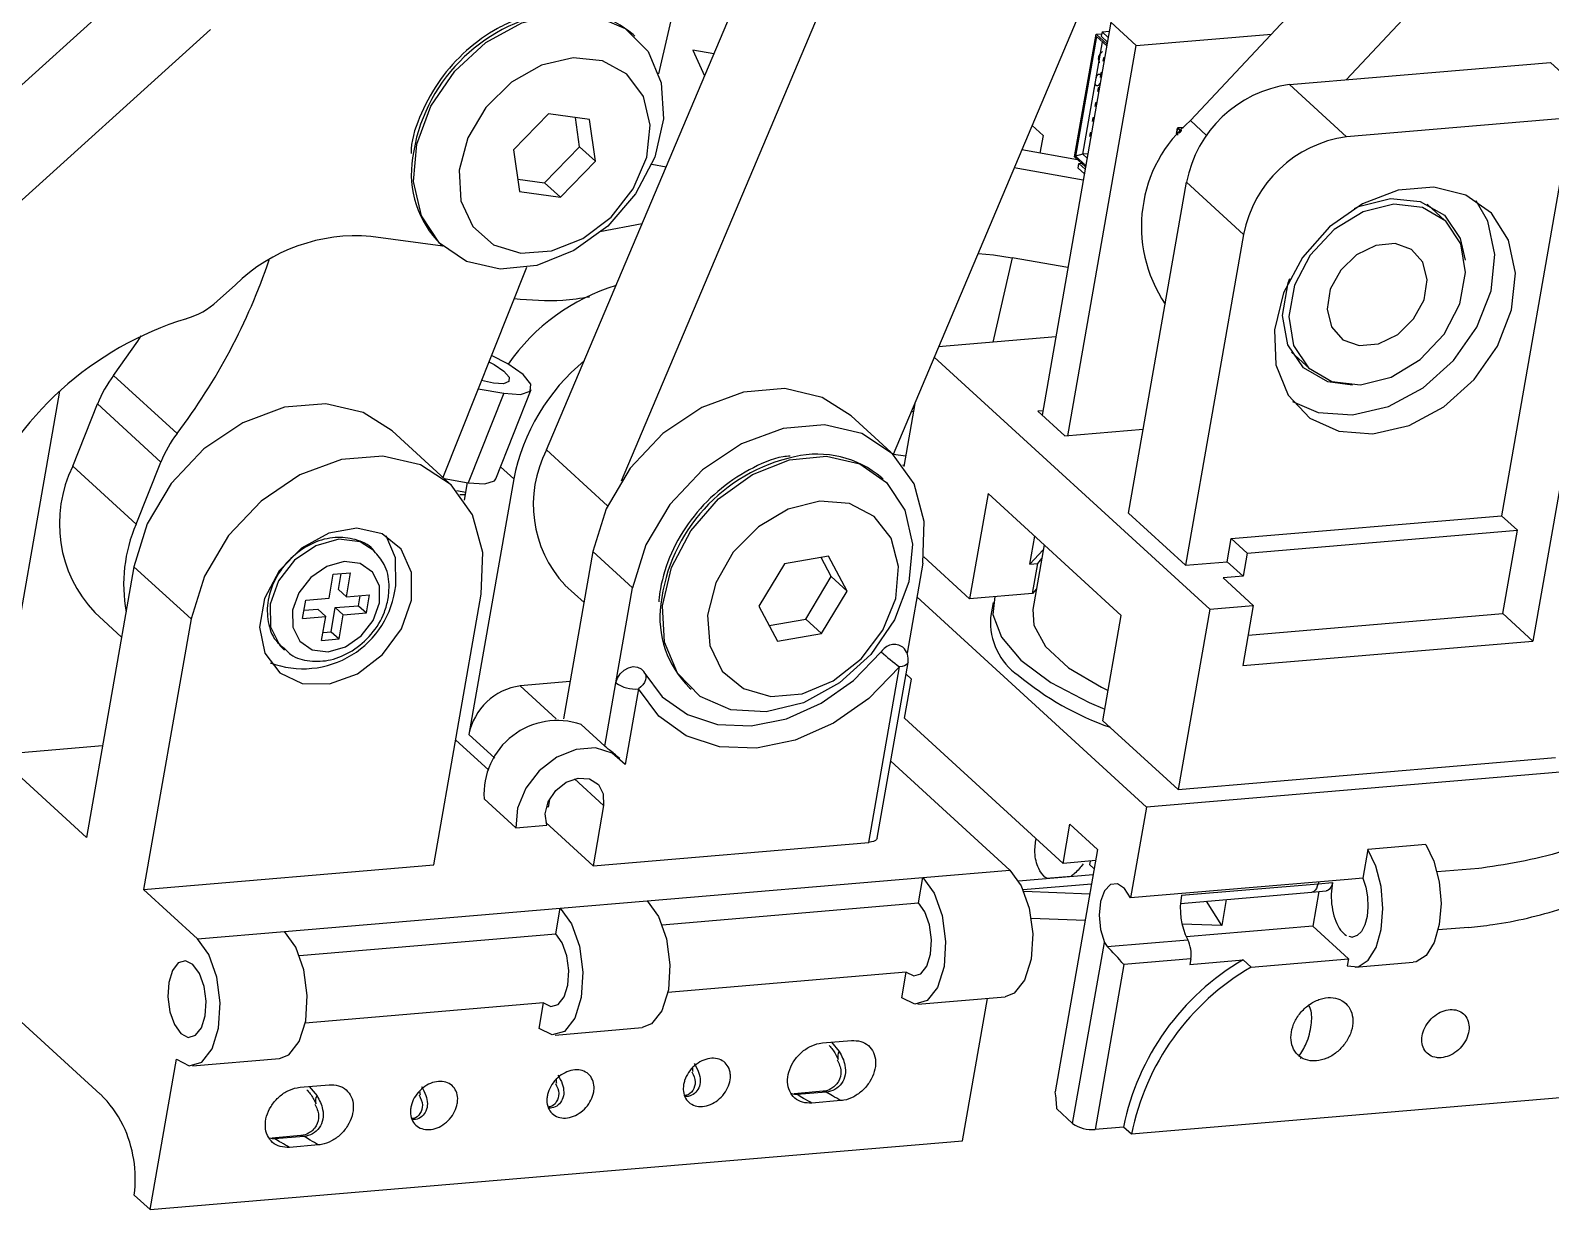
# Model space of a CAD drawing. Header units: millimetres. Extents: x -294 to 2792, y 5 to 1659.
# Drawn here: x -194.54 to -185.46, y 553.85 to 560.9 of the extents above; entities that cross this region are included whole.
import ezdxf

# ---------------------------------------------------------------- set-up
doc = ezdxf.new("R2010")
doc.units = ezdxf.units.MM
doc.layers.get('0').update_dxf_attribs({"lineweight": 18})

msp = doc.modelspace()

# ---------------------------------------------------------------- linework, layer by layer
at = {"color": 7, "linetype": 'Continuous', "lineweight": 25}
for p, q in [((-191.0108, 558.2067), (-188.5905, 563.9349)), ((-187.4703, 562.9031), (-189.3879, 558.3645)), ((-187.6128, 560.3579), (-185.5223, 562.5922)), ((-186.6812, 560.6021), (-185.1435, 562.2456)), ((-191.4581, 558.3912), (-190.0096, 561.8195)), ((-190.7883, 560.6371), (-190.5995, 561.4572)), ((-195.1993, 560.0251), (-193.8442, 561.2484)), ((-188.0874, 560.9454), (-188.4988, 558.5996)), ((-187.9359, 560.8067), (-188.0874, 560.9454)), ((-196.64, 558.0361), (-193.4654, 560.9017)), ((-190.9319, 560.8632), (-190.9414, 560.8718)), ((-188.3046, 560.1412), (-188.1761, 560.8741)), ((-188.1729, 560.8608), (-188.2983, 560.1458)), ((-188.1761, 560.8741), (-188.1426, 560.877)), ((-188.1105, 560.8141), (-188.1761, 560.8741)), ((-188.112, 560.8051), (-188.1729, 560.8608)), ((-188.1406, 560.8886), (-188.1453, 560.8616)), ((-188.1453, 560.8616), (-188.1081, 560.8275)), ((-188.1406, 560.8886), (-188.0967, 560.8923)), ((-188.1034, 560.8545), (-188.1406, 560.8886)), ((-187.9359, 560.8067), (-187.1289, 560.8751)), ((-190.4587, 560.7565), (-190.5839, 560.7786)), ((-190.5839, 560.7786), (-190.5142, 560.6251)), ((-188.3447, 558.4759), (-187.9359, 560.8067)), ((-188.2557, 560.1577), (-188.138, 560.8288)), ((-188.1483, 560.7605), (-188.1379, 560.7704)), ((-188.1483, 560.7605), (-188.1482, 560.7604)), ((-188.1669, 560.6516), (-188.1668, 560.6515)), ((-188.1603, 560.7348), (-188.1602, 560.7348)), ((-188.1546, 560.7076), (-188.1545, 560.7075)), ((-188.1387, 560.6542), (-188.1386, 560.6541)), ((-188.1324, 560.734), (-188.1362, 560.7124)), ((-188.1244, 560.7346), (-188.1324, 560.734)), ((-187.0209, 560.5733), (-185.4609, 560.7056)), ((-184.8455, 560.1422), (-185.4609, 560.7056)), ((-188.1794, 560.5777), (-188.1793, 560.5776)), ((-188.178, 560.5861), (-188.1779, 560.586)), ((-188.1775, 560.567), (-188.1774, 560.5669)), ((-188.1769, 560.5922), (-188.1768, 560.5921)), ((-188.1749, 560.57), (-188.1748, 560.5699)), ((-188.1744, 560.6073), (-188.1743, 560.6072)), ((-188.1727, 560.62), (-188.1726, 560.6199)), ((-188.1727, 560.6132), (-188.1727, 560.62)), ((-188.1727, 560.6132), (-188.1726, 560.6131)), ((-188.1675, 560.6478), (-188.1674, 560.6477)), ((-188.1674, 560.5675), (-188.1673, 560.5674)), ((-188.1667, 560.6311), (-188.1666, 560.631)), ((-188.1645, 560.5942), (-188.1644, 560.5941)), ((-188.1587, 560.5714), (-188.1586, 560.5713)), ((-188.155, 560.6363), (-188.155, 560.6363)), ((-188.1543, 560.5803), (-188.1542, 560.5803)), ((-188.1519, 560.5938), (-188.152, 560.5939)), ((-188.1482, 560.6441), (-188.1519, 560.6226)), ((-188.1498, 560.6153), (-188.1497, 560.6152)), ((-188.1484, 560.6302), (-188.1483, 560.6302)), ((-188.1401, 560.6448), (-188.1482, 560.6441)), ((-188.1467, 560.623), (-188.1466, 560.6229)), ((-188.1455, 560.6335), (-188.1454, 560.6334)), ((-188.1444, 560.6384), (-188.1445, 560.6385)), ((-187.0209, 560.5733), (-186.68, 560.2613)), ((-188.1847, 560.5454), (-188.1848, 560.5455)), ((-188.1841, 560.5495), (-188.184, 560.5494)), ((-188.1679, 560.5442), (-188.1679, 560.5443)), ((-188.1639, 560.5543), (-188.1677, 560.5328)), ((-188.1559, 560.555), (-188.1639, 560.5543)), ((-191.4469, 560.399), (-191.6559, 560.1836)), ((-191.2021, 560.3649), (-191.4469, 560.399)), ((-188.1797, 560.4645), (-188.1834, 560.4429)), ((-188.1716, 560.4652), (-188.1797, 560.4645)), ((-191.261, 560.202), (-191.2861, 560.3766)), ((-191.1663, 560.1154), (-191.2021, 560.3649)), ((-188.5581, 560.3286), (-188.4928, 560.2697)), ((-188.1954, 560.3747), (-188.1992, 560.3531)), ((-188.1874, 560.3754), (-188.1954, 560.3747)), ((-187.6892, 560.3139), (-187.6949, 560.2815)), ((-187.6947, 560.2811), (-187.689, 560.3135)), ((-187.6742, 560.2977), (-187.689, 560.3135)), ((-187.6537, 560.3171), (-187.6873, 560.3155)), ((-187.6869, 560.3153), (-187.6533, 560.3169)), ((-187.6869, 560.3153), (-187.6721, 560.2996)), ((-187.6767, 560.2836), (-187.6742, 560.2977)), ((-187.6716, 560.2969), (-187.6731, 560.2881)), ((-187.6721, 560.2996), (-187.6635, 560.3)), ((-187.6716, 560.2969), (-187.6658, 560.2972)), ((-187.5159, 560.2692), (-187.6128, 560.3579)), ((-185.3371, 560.3751), (-186.68, 560.2613)), ((-185.3371, 560.3751), (-185.754, 557.9981)), ((-191.47, 559.9866), (-191.261, 560.202)), ((-191.261, 560.202), (-191.1663, 560.1154)), ((-188.4928, 560.2697), (-188.5112, 560.164)), ((-188.2112, 560.2849), (-188.215, 560.2633)), ((-188.2031, 560.2855), (-188.2112, 560.2849)), ((-187.6859, 560.2718), (-187.6947, 560.2811)), ((-187.6944, 560.2798), (-187.6863, 560.2713)), ((-191.6559, 560.1836), (-191.6201, 559.9341)), ((-191.3753, 559.9), (-191.1663, 560.1154)), ((-188.2863, 560.1244), (-188.6195, 560.1831)), ((-188.3046, 560.1412), (-188.239, 560.0811)), ((-188.2557, 560.1577), (-188.2983, 560.1458)), ((-188.2983, 560.1458), (-188.2374, 560.0901)), ((-188.2251, 560.1603), (-188.2557, 560.1577)), ((-188.2557, 560.1577), (-188.2297, 560.1339)), ((-185.0625, 560.1238), (-185.5666, 557.2495)), ((-190.7446, 560.08), (-190.8306, 560.0951)), ((-188.2527, 560.0028), (-188.665, 560.0755)), ((-188.2833, 560.0748), (-188.2786, 560.1017)), ((-188.2833, 560.0748), (-188.2461, 560.0407)), ((-188.2786, 560.1017), (-188.2629, 560.103)), ((-188.2414, 560.0676), (-188.2786, 560.1017)), ((-191.6309, 560.0091), (-191.47, 559.9866)), ((-191.6201, 559.9341), (-191.3753, 559.9)), ((-191.47, 559.9866), (-191.3753, 559.9)), ((-187.9819, 558.0142), (-187.6353, 559.9903)), ((-187.2945, 559.6783), (-187.6353, 559.9903)), ((-186.0918, 559.7617), (-186.1991, 559.8599)), ((-190.8874, 559.7419), (-191.14, 559.6937)), ((-192.0776, 559.6072), (-192.5074, 559.6664)), ((-187.2945, 559.6783), (-187.641, 557.7022)), ((-192.0892, 559.6178), (-192.0797, 559.6091)), ((-191.5785, 559.4804), (-192.0774, 558.2266)), ((-188.6773, 559.5392), (-188.7936, 559.0344)), ((-188.3443, 559.4805), (-188.6773, 559.5392)), ((-193.3172, 559.3773), (-193.4256, 559.2795)), ((-188.417, 559.0663), (-189.1165, 559.007)), ((-189.1423, 558.9459), (-187.4968, 557.4398)), ((-187.0093, 558.9747), (-186.902, 558.8765)), ((-194.0445, 558.8365), (-193.6657, 558.4898)), ((-191.8669, 558.7556), (-191.7137, 558.7295)), ((-191.7623, 558.218), (-191.5497, 558.7525)), ((-194.7779, 556.3912), (-194.3657, 558.7416)), ((-194.289, 558.2941), (-194.1413, 558.6654)), ((-194.1413, 558.6654), (-193.7625, 558.3187)), ((-191.7137, 558.7295), (-191.9263, 558.1951)), ((-189.2592, 558.6691), (-189.3253, 558.2923)), ((-189.4027, 558.3785), (-189.6394, 558.5952)), ((-189.2677, 558.621), (-189.2803, 558.6194)), ((-188.4945, 558.6241), (-188.523, 558.6217)), ((-188.523, 558.6217), (-188.362, 558.4744)), ((-192.0404, 558.1928), (-192.3813, 558.5048)), ((-188.362, 558.4744), (-187.8942, 558.5141)), ((-191.0937, 558.0577), (-191.4581, 558.3912)), ((-194.289, 558.2941), (-193.9102, 557.9475)), ((-193.9102, 557.9475), (-193.7625, 558.3187)), ((-191.6547, 558.2174), (-191.7337, 558.2898)), ((-189.3147, 558.3528), (-189.3866, 558.3632)), ((-189.3242, 558.2989), (-189.331, 558.2999)), ((-192.0695, 558.2194), (-191.9263, 558.1951)), ((-191.6547, 558.2174), (-191.9225, 556.6904)), ((-189.4471, 558.2159), (-189.4566, 558.2245)), ((-191.9434, 558.1374), (-191.9951, 558.1465)), ((-191.9775, 558.1255), (-191.9457, 558.1243)), ((-191.9331, 558.1962), (-191.9516, 558.0905)), ((-188.8212, 558.1308), (-188.9315, 557.502)), ((-188.0252, 557.4022), (-188.8212, 558.1308)), ((-187.641, 557.7022), (-187.9819, 558.0142)), ((-187.3686, 557.8612), (-185.754, 557.9981)), ((-185.6593, 557.9114), (-185.754, 557.9981)), ((-188.571, 557.7096), (-188.5419, 557.8752)), ((-187.3928, 557.7232), (-187.3686, 557.8612)), ((-187.2739, 557.7745), (-187.3686, 557.8612)), ((-187.2739, 557.7745), (-185.6593, 557.9114)), ((-185.7465, 557.4142), (-185.6593, 557.9114)), ((-191.1812, 557.7841), (-191.3566, 556.784)), ((-190.9445, 557.5674), (-191.1812, 557.7841)), ((-189.7734, 557.7558), (-190.0367, 557.7106)), ((-189.7577, 557.6342), (-189.8181, 557.7482)), ((-189.6631, 557.5475), (-189.7734, 557.7558)), ((-189.2053, 557.7527), (-188.9315, 557.502)), ((-188.571, 557.7096), (-188.4914, 557.7946)), ((-188.4863, 557.8242), (-188.554, 557.4378)), ((-187.2739, 557.7745), (-187.2981, 557.6365)), ((-193.9231, 557.6936), (-194.2066, 556.0768)), ((-193.5822, 557.3816), (-193.9231, 557.6936)), ((-192.7329, 557.6483), (-192.6289, 557.6571)), ((-192.6541, 557.5134), (-192.6289, 557.6571)), ((-190.0367, 557.7106), (-190.1896, 557.4569)), ((-189.2112, 557.7143), (-189.3054, 557.1777)), ((-188.571, 557.7096), (-188.5236, 557.7136)), ((-188.5551, 557.5339), (-188.5236, 557.7136)), ((-188.5236, 557.7136), (-188.5007, 557.7417)), ((-187.641, 557.7022), (-187.3928, 557.7232)), ((-187.3928, 557.7232), (-187.2981, 557.6365)), ((-192.7581, 557.5046), (-192.7329, 557.6483)), ((-192.7015, 557.5567), (-192.6847, 557.6524)), ((-191.3484, 557.5837), (-191.2346, 557.4795)), ((-191.0441, 556.9993), (-190.9445, 557.5674)), ((-189.9107, 557.3805), (-189.7577, 557.6342)), ((-189.7577, 557.6342), (-189.6631, 557.5475)), ((-187.2981, 557.6365), (-187.4167, 557.6265)), ((-187.4167, 557.6265), (-187.2368, 557.4618)), ((-192.9157, 557.385), (-192.8968, 557.4928)), ((-192.8968, 557.4928), (-192.7581, 557.5046)), ((-192.7015, 557.5567), (-192.6541, 557.5134)), ((-192.6541, 557.5134), (-192.5155, 557.5252)), ((-192.5817, 557.4607), (-192.5712, 557.5204)), ((-192.5344, 557.4174), (-192.5155, 557.5252)), ((-192.1325, 555.9118), (-191.849, 557.5286)), ((-189.816, 557.2938), (-189.6631, 557.5475)), ((-187.8749, 556.2574), (-189.2466, 557.5129)), ((-188.5551, 557.5339), (-188.9315, 557.502)), ((-188.7904, 557.4793), (-188.8062, 557.3895)), ((-188.5322, 557.562), (-188.5551, 557.5339)), ((-194.1578, 557.4195), (-193.997, 557.2723)), ((-193.5822, 557.3816), (-193.8657, 555.7648)), ((-192.9157, 557.385), (-192.777, 557.3968)), ((-192.9073, 557.4331), (-192.8244, 557.4401)), ((-192.8244, 557.4401), (-192.777, 557.3968)), ((-192.8022, 557.2531), (-192.777, 557.3968)), ((-192.7456, 557.3052), (-192.7204, 557.4489)), ((-192.7204, 557.4489), (-192.5817, 557.4607)), ((-192.7204, 557.4489), (-192.673, 557.4056)), ((-192.6982, 557.2619), (-192.673, 557.4056)), ((-192.673, 557.4056), (-192.5344, 557.4174)), ((-192.5817, 557.4607), (-192.5344, 557.4174)), ((-190.1896, 557.4569), (-190.0793, 557.2485)), ((-188.1355, 556.7734), (-188.0252, 557.4022)), ((-187.4968, 557.4398), (-187.6858, 556.3619)), ((-187.4968, 557.4398), (-187.2368, 557.4618)), ((-187.2368, 557.4618), (-187.2998, 557.1025)), ((-187.2678, 557.2852), (-185.7465, 557.4142)), ((-185.7465, 557.4142), (-185.5666, 557.2495)), ((-192.7938, 557.3011), (-192.7456, 557.3052)), ((-192.7456, 557.3052), (-192.6982, 557.2619)), ((-190.1293, 557.3429), (-189.9107, 557.3805)), ((-190.0793, 557.2485), (-189.816, 557.2938)), ((-189.9107, 557.3805), (-189.816, 557.2938)), ((-192.8022, 557.2531), (-192.6982, 557.2619)), ((-187.2998, 557.1025), (-185.5666, 557.2495)), ((-189.483, 556.0729), (-189.299, 557.1216)), ((-189.5341, 556.0469), (-189.3502, 557.0956)), ((-189.3203, 556.7881), (-189.2794, 557.0217)), ((-189.2794, 557.0217), (-189.3114, 557.051)), ((-191.3174, 557.0072), (-191.6152, 556.9819)), ((-191.6152, 556.9819), (-191.4006, 556.7855)), ((-191.1104, 556.621), (-191.0441, 556.9993)), ((-190.9101, 556.9633), (-190.9893, 556.5115)), ((-190.6044, 556.9705), (-190.5949, 556.9618)), ((-191.2525, 556.751), (-191.1104, 556.621)), ((-188.3734, 555.9214), (-189.3203, 556.7881)), ((-188.1355, 556.7734), (-187.6858, 556.3619)), ((-191.8039, 556.4776), (-192.0015, 556.6586)), ((-191.7685, 556.5495), (-191.9225, 556.6904)), ((-194.7464, 556.5708), (-194.1105, 556.6248)), ((-194.2066, 556.0768), (-194.7464, 556.5708)), ((-191.0209, 556.5469), (-191.0265, 556.552)), ((-188.6908, 555.8816), (-189.4023, 556.5329)), ((-184.6798, 556.5283), (-187.8749, 556.2574)), ((-187.6858, 556.3619), (-185.4326, 556.5529)), ((-191.2917, 556.4258), (-191.1177, 556.2665)), ((-191.8318, 556.3069), (-191.6424, 556.1336)), ((-191.4408, 556.3038), (-191.449, 556.2571)), ((-191.449, 556.2571), (-191.4574, 556.2648)), ((-191.1177, 556.2665), (-191.1807, 555.9072)), ((-187.8749, 556.2574), (-187.9701, 555.7148)), ((-191.6424, 556.1336), (-191.4568, 556.1493)), ((-191.1807, 555.9072), (-191.462, 556.1647)), ((-188.3734, 555.9214), (-188.3324, 556.155)), ((-188.1667, 556.0033), (-188.3324, 556.155)), ((-191.1807, 555.9072), (-189.5341, 556.0469)), ((-186.2067, 556.0336), (-186.5533, 556.0043)), ((-188.1667, 556.0033), (-188.4203, 554.5576)), ((-188.1782, 555.938), (-188.3734, 555.9214)), ((-188.2113, 555.9352), (-188.2147, 555.9154)), ((-186.5533, 556.0043), (-186.5835, 555.8324)), ((-193.8657, 555.7648), (-192.1325, 555.9118)), ((-190.8573, 555.6979), (-189.2107, 555.8375)), ((-189.2375, 555.6848), (-189.2107, 555.8375)), ((-189.2107, 555.8375), (-188.6908, 555.8816)), ((-188.6395, 555.8175), (-188.1927, 555.8554)), ((-188.4729, 555.833), (-188.324, 555.8456)), ((-188.1866, 555.8897), (-188.2147, 555.9154)), ((-185.8902, 555.8912), (-186.1389, 555.8701)), ((-185.8722, 555.8928), (-185.8902, 555.8912)), ((-193.5438, 555.4701), (-193.8657, 555.7648)), ((-188.2027, 555.7981), (-188.6115, 555.7634)), ((-188.2132, 555.7381), (-188.607, 555.7528)), ((-186.6701, 555.825), (-187.9701, 555.7148)), ((-187.6716, 555.6826), (-186.888, 555.7491)), ((-187.6648, 555.7308), (-186.8501, 555.7999)), ((-186.888, 555.7491), (-186.8013, 555.7564)), ((-186.8447, 555.7527), (-186.881, 555.546)), ((-186.8478, 555.81), (-186.8501, 555.7999)), ((-186.8501, 555.7999), (-186.7635, 555.8072)), ((-186.5835, 555.8324), (-186.6701, 555.825)), ((-191.3773, 555.6538), (-190.8573, 555.6979)), ((-190.7679, 555.5551), (-189.2375, 555.6848)), ((-187.6684, 555.7138), (-187.6684, 555.7139)), ((-187.4252, 555.5494), (-187.5168, 555.6958)), ((-187.3993, 555.7057), (-187.4252, 555.5494)), ((-193.0238, 555.5142), (-191.3773, 555.6538)), ((-191.404, 555.5011), (-191.3773, 555.6538)), ((-188.241, 555.58), (-188.5633, 555.5921)), ((-193.5438, 555.4701), (-193.0238, 555.5142)), ((-192.9344, 555.3714), (-191.404, 555.5011)), ((-187.4252, 555.5494), (-187.6628, 555.5583)), ((-186.881, 555.546), (-187.6371, 555.4819)), ((-186.6679, 555.351), (-186.881, 555.546)), ((-186.6659, 555.486), (-186.6452, 555.4804)), ((-185.9519, 555.5391), (-186.1322, 555.5239)), ((-188.3162, 554.368), (-188.1265, 555.4495)), ((-188.1265, 555.4495), (-188.1094, 555.4246)), ((-188.1094, 555.4246), (-187.6284, 555.4654)), ((-188.0095, 555.3165), (-188.1821, 554.332)), ((-187.6108, 555.3503), (-188.0095, 555.3165)), ((-187.6108, 555.3503), (-187.6165, 555.3179)), ((-187.6165, 555.3179), (-187.2968, 555.345)), ((-187.2495, 555.3017), (-187.2968, 555.345)), ((-187.2495, 555.3017), (-186.6679, 555.351)), ((-186.6679, 555.351), (-186.6754, 555.3085)), ((-186.6279, 555.3011), (-186.2812, 555.3305)), ((-194.9197, 555.2701), (-194.1241, 554.5419)), ((-189.31, 555.2716), (-190.7336, 555.1509)), ((-189.3367, 555.1189), (-189.31, 555.2716)), ((-189.2399, 555.0797), (-188.72, 555.1238)), ((-188.9743, 554.2648), (-188.8252, 555.1148)), ((-191.4765, 555.0879), (-192.9001, 554.9672)), ((-191.5033, 554.9352), (-191.4765, 555.0879)), ((-191.4065, 554.896), (-190.8865, 554.9401)), ((-189.811, 554.8487), (-189.6377, 554.8634)), ((-189.7568, 554.8533), (-189.7097, 554.7977)), ((-193.8273, 553.8533), (-193.6698, 554.7516)), ((-193.573, 554.7123), (-193.053, 554.7564)), ((-186.9572, 554.757), (-186.9518, 554.7625)), ((-192.9308, 554.5841), (-192.7575, 554.5988)), ((-192.8766, 554.5887), (-192.8295, 554.5332)), ((-192.8368, 554.4866), (-192.8362, 554.4854)), ((-189.8059, 554.5598), (-189.9792, 554.5451)), ((-189.7889, 554.5554), (-189.9622, 554.5407)), ((-189.7007, 554.5041), (-189.874, 554.4894)), ((-185.2161, 554.5361), (-187.965, 554.303)), ((-188.4108, 554.4546), (-188.3162, 554.368)), ((-192.9257, 554.2953), (-193.099, 554.2806)), ((-188.0123, 554.3464), (-188.1821, 554.332)), ((-187.965, 554.303), (-188.0123, 554.3464)), ((-193.8273, 553.8533), (-188.9743, 554.2648)), ((-192.9087, 554.2909), (-193.082, 554.2762)), ((-192.8205, 554.2396), (-192.9938, 554.2249)), ((-193.922, 553.94), (-193.8273, 553.8533))]:
    msp.add_line(p, q, dxfattribs=at)
for points in [[(-191.6071, 560.9426), (-191.384, 560.9985), (-191.1717, 560.9867), (-190.989, 560.9083), (-190.8523, 560.7701), (-190.7737, 560.5844), (-190.7601, 560.3679), (-190.8127, 560.1396), (-190.927, 559.9199), (-191.0927, 559.7283), (-191.2951, 559.5818), (-191.5162, 559.4935), (-191.7364, 559.4711), (-191.9361, 559.5168), (-192.0976, 559.6263), (-192.2065, 559.7901), (-192.2531, 559.9935), (-192.2334, 560.2184), (-192.149, 560.4449), (-192.0074, 560.6529), (-191.8213, 560.8238), (-191.6071, 560.9426)], [(-191.4886, 560.6897), (-191.6686, 560.5868), (-191.8207, 560.4366), (-191.9284, 560.2552), (-191.9801, 560.0624), (-191.9701, 559.8791), (-191.8995, 559.725), (-191.776, 559.6169), (-191.613, 559.5665), (-191.4281, 559.5794), (-191.2413, 559.654), (-191.073, 559.7822), (-190.9413, 559.9503), (-190.8605, 560.14), (-190.8394, 560.3307), (-190.8802, 560.5018), (-190.9786, 560.6346), (-191.1239, 560.715), (-191.3002, 560.734), (-191.4886, 560.6897)], [(-186.5219, 558.4873), (-186.3067, 558.5377), (-186.0992, 558.6492), (-185.9177, 558.8117), (-185.7784, 559.0108), (-185.6938, 559.2288), (-185.6712, 559.4464), (-185.7127, 559.6442), (-185.8147, 559.8047), (-185.968, 559.9135), (-186.1591, 559.9611), (-186.3709, 559.9431), (-186.5847, 559.8613), (-186.7814, 559.7227), (-186.9436, 559.5399), (-187.0568, 559.329), (-187.111, 559.1087), (-187.1014, 558.8986), (-187.0289, 558.7175), (-186.8998, 558.5813), (-186.7256, 558.5022), (-186.5219, 558.4873)], [(-186.9907, 559.3746), (-187.0253, 559.1872), (-186.9962, 559.0158), (-186.9068, 558.881), (-186.768, 558.799), (-186.5965, 558.7798), (-186.413, 558.8256), (-186.2396, 558.9309), (-186.0972, 559.0831), (-186.0031, 559.2637), (-185.9685, 559.451), (-185.9976, 559.6224), (-186.087, 559.7572), (-186.2258, 559.8392), (-186.3973, 559.8585), (-186.5808, 559.8127), (-186.7542, 559.7073), (-186.8966, 559.5552), (-186.9907, 559.3746)], [(-186.645, 558.5999), (-186.4298, 558.6504), (-186.2223, 558.7618), (-186.0408, 558.9243), (-185.9015, 559.1235), (-185.8169, 559.3415), (-185.7943, 559.5591), (-185.8358, 559.7569), (-185.9056, 559.8797)], [(-186.6327, 559.8328), (-186.6078, 559.8442), (-186.4182, 559.8934), (-186.2403, 559.8754), (-186.0957, 559.7924), (-186.0017, 559.6544), (-185.9716, 559.5251)], [(-188.881, 559.5643), (-188.789, 559.5558), (-188.6773, 559.5392)], [(-186.7768, 559.3505), (-186.7963, 559.2315), (-186.7702, 559.1258), (-186.7025, 559.0496), (-186.6036, 559.0143), (-186.4883, 559.0255), (-186.3744, 559.0814), (-186.2792, 559.1735), (-186.2171, 559.2877), (-186.1976, 559.4068), (-186.2236, 559.5125), (-186.2913, 559.5887), (-186.3903, 559.6239), (-186.5055, 559.6128), (-186.6194, 559.5569), (-186.7146, 559.4648), (-186.7768, 559.3505)], [(-186.6441, 558.7779), (-186.7914, 558.7976), (-186.936, 558.8806), (-187.03, 559.0186), (-187.0619, 559.1949), (-187.028, 559.3883), (-187.018, 559.4158)], [(-194.0445, 558.8365), (-193.9008, 559.0407), (-193.8799, 559.0729)], [(-191.7137, 558.7295), (-191.6142, 558.7226), (-191.5572, 558.7414), (-191.5518, 558.7829), (-191.5987, 558.8406), (-191.6906, 558.9053), (-191.7874, 558.9555)], [(-191.8025, 558.9175), (-191.7716, 558.9009), (-191.7134, 558.8612), (-191.6822, 558.8254), (-191.6829, 558.799), (-191.7155, 558.7863), (-191.7747, 558.7893), (-191.8468, 558.8062)], [(-189.6394, 558.5952), (-189.8113, 558.7051), (-190.0353, 558.7571), (-190.282, 558.7362), (-190.5313, 558.6441), (-190.763, 558.4883), (-190.9585, 558.2813), (-191.1017, 558.0401), (-191.1812, 557.7841)], [(-192.3813, 558.5048), (-192.5532, 558.6147), (-192.7772, 558.6666), (-193.0239, 558.6457), (-193.2732, 558.5536), (-193.5049, 558.3978), (-193.7003, 558.1909), (-193.8436, 557.9497), (-193.9231, 557.6936)], [(-187.003, 558.6806), (-186.8487, 558.6149), (-186.645, 558.5999)], [(-189.2112, 557.7143), (-189.202, 557.9644), (-189.2636, 558.1883), (-189.3913, 558.3678), (-189.5746, 558.4884), (-189.7986, 558.5404), (-190.0453, 558.5195), (-190.2946, 558.4274), (-190.5263, 558.2716), (-190.7217, 558.0647), (-190.865, 557.8234), (-190.9445, 557.5674)], [(-191.849, 557.5286), (-191.8397, 557.7787), (-191.9014, 558.0025), (-192.029, 558.182), (-192.2123, 558.3027), (-192.4363, 558.3546), (-192.683, 558.3337), (-192.9323, 558.2416), (-193.164, 558.0858), (-193.3594, 557.8789), (-193.5027, 557.6377), (-193.5822, 557.3816)], [(-190.7665, 557.4606), (-190.7128, 557.6889), (-190.5977, 557.9083), (-190.4313, 558.0994), (-190.2285, 558.245), (-190.0072, 558.3324), (-189.7872, 558.3537), (-189.588, 558.307), (-189.4272, 558.1966), (-189.3192, 558.0321), (-189.2735, 557.8282), (-189.2943, 557.6031), (-189.3797, 557.3767), (-189.522, 557.1692), (-189.7087, 556.9989), (-189.9231, 556.8811), (-190.1463, 556.8262), (-190.3583, 556.839), (-190.5403, 556.9184), (-190.6762, 557.0575), (-190.7539, 557.2437), (-190.7665, 557.4606)], [(-191.9263, 558.1951), (-191.8268, 558.1882), (-191.7698, 558.207), (-191.7623, 558.218)], [(-190.4964, 557.4041), (-190.4828, 557.2219), (-190.4089, 557.0701), (-190.2828, 556.9651), (-190.118, 556.9183), (-189.9324, 556.9347), (-189.7462, 557.0127), (-189.5795, 557.1437), (-189.4504, 557.3136), (-189.3729, 557.5039), (-189.3553, 557.694), (-189.3996, 557.8633), (-189.5011, 557.9935), (-189.6486, 558.0705), (-189.8262, 558.0858), (-190.0146, 558.038), (-190.1935, 557.932), (-190.3435, 557.7795), (-190.4482, 557.597), (-190.4964, 557.4041)], [(-192.2649, 557.4933), (-192.2658, 557.6594), (-192.3274, 557.798), (-192.4414, 557.8902), (-192.5924, 557.9237), (-192.7601, 557.8939), (-192.9218, 557.8048), (-193.0556, 557.6685), (-193.1435, 557.5034), (-193.1736, 557.3317), (-193.1418, 557.1767), (-193.0525, 557.0593), (-192.9177, 556.9954), (-192.7556, 556.9935), (-192.588, 557.054), (-192.4377, 557.1687), (-192.325, 557.322), (-192.2649, 557.4933)], [(-192.488, 557.789), (-192.572, 557.8416), (-192.6999, 557.8577), (-192.8374, 557.8191), (-192.9635, 557.7317), (-193.0591, 557.6088), (-193.1096, 557.469), (-193.1073, 557.3338), (-193.0526, 557.2236), (-193.024, 557.1956)], [(-192.3596, 557.58), (-192.3605, 557.7461), (-192.4164, 557.877)], [(-192.4556, 557.4771), (-192.4573, 557.5786), (-192.4983, 557.6612), (-192.5724, 557.7125), (-192.6683, 557.7246), (-192.7714, 557.6956), (-192.866, 557.63), (-192.9377, 557.5378), (-192.9756, 557.433), (-192.9739, 557.3316), (-192.9328, 557.249), (-192.8587, 557.1977), (-192.7628, 557.1856), (-192.6597, 557.2146), (-192.5652, 557.2801), (-192.4935, 557.3723), (-192.4556, 557.4771)], [(-188.7813, 557.5148), (-188.7922, 557.408), (-188.7418, 557.2722), (-188.6247, 557.1346), (-188.4468, 557.0022), (-188.217, 556.8815), (-188.1234, 556.8421)], [(-188.554, 557.4378), (-188.5483, 557.3433), (-188.4776, 557.2159), (-188.34, 557.0899), (-188.144, 556.9732), (-188.1038, 556.9539)], [(-190.8775, 557.0643), (-190.767, 556.9164), (-190.6172, 556.8099), (-190.4365, 556.7509), (-190.2354, 556.7426), (-190.0253, 556.7857), (-189.8181, 556.8776), (-189.6259, 557.0132), (-189.4594, 557.1845)], [(-189.299, 557.1216), (-189.2992, 557.1209), (-189.3028, 557.1135), (-189.31, 557.107), (-189.3206, 557.1017), (-189.3342, 557.0978), (-189.3502, 557.0956)], [(-191.0441, 556.9993), (-191.0349, 557.0276), (-191.018, 557.0538), (-190.9952, 557.0753), (-190.9685, 557.0901), (-190.9408, 557.0965), (-190.9148, 557.0941), (-190.8929, 557.083), (-190.8899, 557.0804)], [(-189.3502, 557.0956), (-189.5333, 556.9071), (-189.7448, 556.758), (-189.9727, 556.6569), (-190.2038, 556.6095), (-190.425, 556.6185), (-190.6237, 556.6835), (-190.7886, 556.8006), (-190.9101, 556.9633)], [(-190.8692, 557.0537), (-190.8654, 557.0433), (-190.8646, 557.0305), (-190.8674, 557.0168), (-190.8736, 557.0026), (-190.8831, 556.9887), (-190.8954, 556.9754), (-190.9101, 556.9633)], [(-190.9893, 556.5115), (-191.0657, 556.5791), (-191.1669, 556.6106), (-191.2818, 556.6024), (-191.3978, 556.5555), (-191.5019, 556.475), (-191.5828, 556.3699), (-191.6314, 556.2517), (-191.6424, 556.1336)], [(-191.4568, 556.1493), (-191.4668, 556.2164), (-191.448, 556.2893), (-191.4035, 556.3561), (-191.3406, 556.4058), (-191.2696, 556.4303), (-191.2021, 556.4257), (-191.1491, 556.3926), (-191.1194, 556.3365), (-191.1177, 556.2665)], [(-189.483, 556.0729), (-189.4831, 556.0722), (-189.4867, 556.0647), (-189.4939, 556.0582), (-189.5046, 556.053), (-189.5181, 556.0491), (-189.5341, 556.0469)], [(-186.2067, 556.0336), (-186.1583, 555.9339), (-186.1267, 555.8121), (-186.1155, 555.6813), (-186.1257, 555.5558), (-186.1562, 555.4488), (-186.2039, 555.372), (-186.2635, 555.3337), (-186.2812, 555.3305)], [(-186.6754, 555.3085), (-186.6102, 555.3043), (-186.5506, 555.3426), (-186.5029, 555.4194), (-186.4723, 555.5264), (-186.4621, 555.652), (-186.4734, 555.7827), (-186.5049, 555.9045), (-186.5533, 556.0043)], [(-189.2107, 555.8375), (-189.143, 555.7438), (-189.0953, 555.6097), (-189.0746, 555.4556), (-189.0843, 555.3049), (-189.1229, 555.1806), (-189.1844, 555.1016), (-189.2595, 555.08), (-189.3367, 555.1189)], [(-188.6908, 555.8816), (-188.6231, 555.7879), (-188.5753, 555.6538), (-188.5547, 555.4997), (-188.5644, 555.349), (-188.6029, 555.2247), (-188.6644, 555.1457), (-188.72, 555.1238)], [(-187.9701, 555.7148), (-188.0055, 555.7716), (-188.0474, 555.7995), (-188.0895, 555.7944), (-188.1253, 555.7569), (-188.1494, 555.6928), (-188.158, 555.6119), (-188.15, 555.5264), (-188.1265, 555.4495)], [(-186.8501, 555.7999), (-186.8545, 555.7844), (-186.8603, 555.7713), (-186.8674, 555.7609), (-186.8755, 555.7536), (-186.8843, 555.7497), (-186.888, 555.7491)], [(-186.7635, 555.8072), (-186.7678, 555.7918), (-186.7736, 555.7786), (-186.7807, 555.7682), (-186.7888, 555.7609), (-186.7977, 555.757), (-186.8013, 555.7564)], [(-186.5835, 555.8324), (-186.5655, 555.78), (-186.5548, 555.7216), (-186.552, 555.6616), (-186.5575, 555.6044), (-186.5708, 555.5543), (-186.591, 555.5152), (-186.6164, 555.4899), (-186.6452, 555.4804)], [(-190.8573, 555.6979), (-190.7896, 555.6042), (-190.7418, 555.4701), (-190.7212, 555.316), (-190.7309, 555.1653), (-190.7694, 555.041), (-190.8309, 554.962), (-190.8865, 554.9401)], [(-189.31, 555.2716), (-189.2655, 555.2492), (-189.2223, 555.2617), (-189.187, 555.3071), (-189.1648, 555.3786), (-189.1593, 555.4652), (-189.1711, 555.5538), (-189.1986, 555.631), (-189.2375, 555.6848)], [(-191.3773, 555.6538), (-191.3096, 555.5601), (-191.2618, 555.426), (-191.2412, 555.2719), (-191.2509, 555.1212), (-191.2894, 554.9969), (-191.3509, 554.9179), (-191.426, 554.8963), (-191.5033, 554.9352)], [(-193.053, 554.7564), (-192.9975, 554.7783), (-192.936, 554.8573), (-192.8974, 554.9816), (-192.8878, 555.1323), (-192.9084, 555.2864), (-192.9561, 555.4205), (-193.0238, 555.5142)], [(-191.4765, 555.0879), (-191.4321, 555.0655), (-191.3889, 555.078), (-191.3535, 555.1234), (-191.3314, 555.1949), (-191.3258, 555.2815), (-191.3376, 555.3701), (-191.3651, 555.4473), (-191.404, 555.5011)], [(-193.6698, 554.7516), (-193.5925, 554.7126), (-193.5174, 554.7342), (-193.4559, 554.8132), (-193.4174, 554.9375), (-193.4077, 555.0882), (-193.4283, 555.2423), (-193.4761, 555.3764), (-193.5438, 555.4701)], [(-193.7157, 555.2105), (-193.7213, 555.1239), (-193.7094, 555.0352), (-193.6819, 554.9581), (-193.643, 554.9043), (-193.5986, 554.8818), (-193.5554, 554.8943), (-193.5201, 554.9397), (-193.4979, 555.0112), (-193.4923, 555.0978), (-193.5042, 555.1864), (-193.5317, 555.2636), (-193.5706, 555.3174), (-193.615, 555.3399), (-193.6582, 555.3274), (-193.6935, 555.282), (-193.7157, 555.2105)], [(-189.9622, 554.5407), (-189.9742, 554.545), (-189.9792, 554.5451)], [(-189.7889, 554.5554), (-189.8009, 554.5597), (-189.8059, 554.5598)], [(-192.9087, 554.2909), (-192.9207, 554.2952), (-192.9257, 554.2953)], [(-193.082, 554.2762), (-193.094, 554.2805), (-193.099, 554.2806)]]:
    msp.add_lwpolyline(points, dxfattribs=at)
for centre, radius, start, end in [((-191.2495, 559.9998), 1.0184, 99.22525, 172.31296), ((-191.3215, 560.427), 0.5851, 49.48226, 98.97035), ((-186.9229, 559.8547), 0.7252, 97.76232, 169.22745), ((-187.0778, 559.7266), 0.8274, 130.28002, 214.10474), ((-187.6887, 560.3138), 0.000502, 174.43734, 229.6734), ((-187.6871, 560.3137), 0.00183, 96.28246, 181.03196), ((-187.6867, 560.313), 0.00235, 94.74939, 168.72749), ((-187.6873, 560.315), 0.000524, 38.00086, 89.81208), ((-187.6537, 560.3166), 0.000524, 38.00086, 89.81208), ((-187.6944, 560.2815), 0.000502, 174.43734, 229.6734), ((-187.6933, 560.2808), 0.00147, 167.83557, 221.71876), ((-186.582, 559.5427), 0.7252, 97.76232, 169.22745), ((-191.6786, 560.039), 0.5882, 170.50356, 225.7245), ((-192.5955, 558.6344), 1.0358, 85.12109, 134.17464), ((-196.5638, 560.6917), 3.6397, 322.77332, 341.31636), ((-190.6788, 558.1929), 1.2352, 107.15962, 144.8417), ((-193.7431, 559.6254), 0.4695, 286.44911, 312.55474), ((-193.0221, 557.2696), 1.9941, 107.15282, 156.9905), ((-190.4419, 557.9736), 1.237, 129.73196, 168.63145), ((-193.4541, 558.3896), 0.7404, 142.88161, 158.13657), ((-193.0753, 558.043), 0.7404, 142.88161, 158.13657), ((-190.8316, 558.0651), 0.7063, 152.50271, 222.97534), ((-193.5932, 557.9513), 0.7756, 153.77031, 223.29271), ((-189.7621, 557.352), 1.0206, 102.13867, 173.40396), ((-189.8403, 557.7741), 0.5917, 49.57514, 103.32973), ((-193.0749, 557.5866), 0.9099, 156.63885, 190.25492), ((-192.9128, 557.6405), 0.5565, 249.31248, 353.75914), ((-190.1987, 557.3889), 0.5828, 172.07639, 225.88365), ((-188.4223, 557.3618), 0.3849, 175.87843, 235.46656), ((-189.3815, 557.1377), 0.0909, 55.54564, 148.99313), ((-189.3975, 557.1389), 0.1, 350.05267, 47.53251), ((-188.4119, 558.3587), 1.5735, 228.26263, 233.3931), ((-190.9574, 557.0066), 0.1, 28.06987, 47.53251), ((-187.5029, 558.4134), 1.7797, 230.26647, 250.64555), ((-191.5662, 556.6227), 0.3626, 97.76232, 169.22745), ((-190.9292, 557.1597), 0.1973, 234.37788, 275.55816), ((-191.394, 556.3358), 0.4387, 71.17921, 183.77471), ((-187.2732, 555.6492), 0.4, 168.22574, 207.35815), ((-187.79, 555.3818), 0.1819, 350.01585, 27.3559), ((-186.5457, 554.0511), 1.4961, 120.1371, 168.61884), ((-186.4983, 554.0078), 1.4961, 120.1371, 168.61884), ((-189.6716, 554.768), 0.0483, 142.07055, 201.68042), ((-190.5479, 554.6938), 0.0396, 172.9146, 204.05539), ((-191.3619, 554.6249), 0.0402, 169.14511, 203.904), ((-194.5918, 554.0553), 0.675, 26.4988, 46.13338), ((-192.7911, 554.5034), 0.0486, 142.18309, 200.204), ((-192.1765, 554.5558), 0.0402, 169.14511, 203.904), ((-189.2179, 554.4328), 0.8073, 1.54761, 8.89274), ((-194.6537, 554.0379), 0.7382, 352.37588, 25.55914), ((-188.2013, 554.5283), 0.1973, 234.37788, 275.55816)]:
    msp.add_arc(centre, radius, start, end, dxfattribs=at)
msp.add_ellipse((-188.0568, 555.3598), major_axis=(-0.0851, 0.0931), ratio=0.052307, start_param=4.18079, end_param=5.433762, dxfattribs=at)
for points, knots in [([(-191.6418, 560.961), (-191.6784, 560.9447), (-191.7827, 560.8982), (-191.9422, 560.7821), (-192.1009, 560.6076), (-192.2107, 560.4052), (-192.267, 560.2503), (-192.2671, 560.171), (-192.2671, 560.1618)], [0, 0, 0, 0, 0.123407, 0.351565, 0.580627, 0.810408, 1.040996, 1.070949, 1.070949, 1.070949, 1.070949]), ([(-188.1603, 560.7348), (-188.1592, 560.7393), (-188.1571, 560.7483), (-188.1512, 560.7564), (-188.1483, 560.7605)], [0, 0, 0, 0, 0.01432957, 0.02886361, 0.02886361, 0.02886361, 0.02886361]), ([(-188.1546, 560.7076), (-188.157, 560.7115), (-188.1616, 560.7194), (-188.1607, 560.7297), (-188.1603, 560.7348)], [0, 0, 0, 0, 0.01477662, 0.02921474, 0.02921474, 0.02921474, 0.02921474]), ([(-188.1775, 560.567), (-188.1783, 560.5685), (-188.18, 560.5716), (-188.1796, 560.5756), (-188.1794, 560.5777)], [0, 0, 0, 0, 0.00549058, 0.01138119, 0.01138119, 0.01138119, 0.01138119]), ([(-188.1749, 560.57), (-188.1744, 560.5695), (-188.1736, 560.5686), (-188.1712, 560.5675), (-188.169, 560.5675), (-188.1674, 560.5675)], [0, 0, 0, 0, 0.001924998, 0.00388333, 0.008290104, 0.008290104, 0.008290104, 0.008290104]), ([(-188.1727, 560.62), (-188.1722, 560.6221), (-188.1714, 560.6251), (-188.169, 560.6288), (-188.1675, 560.6303), (-188.1667, 560.6311)], [0, 0, 0, 0, 0.00657555, 0.00970747, 0.01290788, 0.01290788, 0.01290788, 0.01290788]), ([(-188.1674, 560.5675), (-188.1658, 560.5678), (-188.1635, 560.5682), (-188.1605, 560.5698), (-188.1593, 560.5709), (-188.1587, 560.5714)], [0, 0, 0, 0, 0.005173757, 0.007508902, 0.00980825, 0.00980825, 0.00980825, 0.00980825]), ([(-188.1667, 560.6311), (-188.1659, 560.6318), (-188.1642, 560.6333), (-188.1603, 560.6354), (-188.1572, 560.636), (-188.155, 560.6363)], [0, 0, 0, 0, 0.00313974, 0.00628817, 0.01311826, 0.01311826, 0.01311826, 0.01311826]), ([(-188.1587, 560.5714), (-188.1581, 560.572), (-188.157, 560.5732), (-188.1553, 560.5762), (-188.1547, 560.5786), (-188.1543, 560.5803)], [0, 0, 0, 0, 0.00235011, 0.00476789, 0.01020247, 0.01020247, 0.01020247, 0.01020247]), ([(-188.155, 560.6363), (-188.1531, 560.6364), (-188.1503, 560.6364), (-188.1472, 560.6351), (-188.146, 560.6341), (-188.1455, 560.6335)], [0, 0, 0, 0, 0.00547222, 0.00797144, 0.01044002, 0.01044002, 0.01044002, 0.01044002]), ([(-188.1498, 560.6153), (-188.1491, 560.6165), (-188.1475, 560.619), (-188.147, 560.6216), (-188.1467, 560.623)], [0, 0, 0, 0, 0.004076533, 0.008464012, 0.008464012, 0.008464012, 0.008464012]), ([(-188.1467, 560.623), (-188.1465, 560.6244), (-188.1464, 560.6265), (-188.1473, 560.6289), (-188.148, 560.6298), (-188.1484, 560.6302)], [0, 0, 0, 0, 0.003963755, 0.005853783, 0.007790574, 0.007790574, 0.007790574, 0.007790574]), ([(-191.6523, 559.295), (-191.555, 559.2869), (-191.4048, 559.2743), (-191.2549, 559.2976), (-191.202, 559.3059)], [0, 0, 0, 0, 0.2936352, 0.4536119, 0.4536119, 0.4536119, 0.4536119]), ([(-190.0039, 558.3547), (-190.0175, 558.3534), (-190.0997, 558.3457), (-190.2515, 558.2765), (-190.4417, 558.1502), (-190.6023, 557.9773), (-190.722, 557.7767), (-190.771, 557.6104), (-190.7877, 557.5126), (-190.788, 557.487), (-190.788, 557.4837)], [0, 0, 0, 0, 0.044551, 0.268757, 0.495064, 0.722322, 0.950284, 1.179043, 1.251694, 1.262424, 1.262424, 1.262424, 1.262424]), ([(-192.4888, 557.7863), (-192.4915, 557.79), (-192.5176, 557.826), (-192.6004, 557.8607), (-192.7226, 557.8758), (-192.8547, 557.8408), (-192.9788, 557.7598), (-193.0771, 557.6387), (-193.1294, 557.4984), (-193.1283, 557.3647), (-193.0908, 557.2579), (-193.0395, 557.2164), (-193.0188, 557.1997)], [0, 0, 0, 0, 0.015023, 0.144171, 0.271559, 0.405879, 0.548316, 0.694961, 0.844216, 0.979315, 1.106128, 1.192003, 1.192003, 1.192003, 1.192003]), ([(-192.4044, 557.5032), (-192.4014, 557.5315), (-192.394, 557.602), (-192.418, 557.7059), (-192.4667, 557.7612), (-192.4888, 557.7863)], [0, 0, 0, 0, 0.0840291, 0.2089709, 0.3131481, 0.3131481, 0.3131481, 0.3131481]), ([(-193.0188, 557.1997), (-193.0082, 557.1886), (-192.9705, 557.1491), (-192.8726, 557.1245), (-192.7454, 557.1304), (-192.6144, 557.1862), (-192.4998, 557.2863), (-192.4291, 557.4005), (-192.411, 557.4758), (-192.4044, 557.5032)], [0, 0, 0, 0, 0.0501239, 0.179406, 0.3107821, 0.4508634, 0.5974946, 0.7472324, 0.832707, 0.832707, 0.832707, 0.832707]), ([(-191.0267, 556.5517), (-191.033, 556.5575), (-191.0487, 556.5718), (-191.0763, 556.5929), (-191.0984, 556.6104), (-191.1074, 556.6183), (-191.1104, 556.621)], [0, 0, 0, 0, 0.0246375, 0.0612412, 0.0923223, 0.1087537, 0.1087537, 0.1087537, 0.1087537]), ([(-188.4729, 555.833), (-188.4759, 555.8352), (-188.4953, 555.8503), (-188.5264, 555.8977), (-188.5471, 555.9772), (-188.5383, 556.041), (-188.5344, 556.0688)], [0, 0, 0, 0, 0.0122196, 0.0807702, 0.1815374, 0.2596056, 0.2596056, 0.2596056, 0.2596056]), ([(-185.9519, 555.5391), (-185.9034, 555.5442), (-185.7184, 555.5635), (-185.3915, 555.6419), (-185.0327, 555.7802), (-184.8203, 555.8983), (-184.7404, 555.9426)], [0, 0, 0, 0, 0.155156, 0.591312, 1.027404, 1.289852, 1.289852, 1.289852, 1.289852]), ([(-188.2525, 555.9185), (-188.2686, 555.8983), (-188.2902, 555.8713), (-188.3172, 555.8507), (-188.324, 555.8456)], [0, 0, 0, 0, 0.0770732, 0.1028575, 0.1028575, 0.1028575, 0.1028575]), ([(-186.7635, 555.8072), (-186.7671, 555.7845), (-186.7717, 555.7553), (-186.7714, 555.6993), (-186.7653, 555.6421), (-186.7453, 555.5742), (-186.7162, 555.5187), (-186.6923, 555.4996), (-186.6803, 555.49)], [0, 0, 0, 0, 0.0653073, 0.0842325, 0.1495398, 0.2148472, 0.2801545, 0.3454619, 0.3454619, 0.3454619, 0.3454619]), ([(-186.8601, 554.7418), (-186.8393, 554.7456), (-186.7976, 554.7533), (-186.7374, 554.7904), (-186.6876, 554.8418), (-186.6535, 554.9036), (-186.6389, 554.9683), (-186.6455, 555.0288), (-186.6726, 555.0782), (-186.7171, 555.1109), (-186.774, 555.1233), (-186.8369, 555.1139), (-186.8986, 555.0839), (-186.9523, 555.0365), (-186.9919, 554.9772), (-187.0129, 554.9126), (-187.0129, 554.8501), (-186.9919, 554.7965), (-186.9524, 554.7584), (-186.9055, 554.7409), (-186.8727, 554.7416), (-186.8601, 554.7418)], [0, 0, 0, 0, 0.06372, 0.127441, 0.191161, 0.254881, 0.318602, 0.382322, 0.446042, 0.509763, 0.573483, 0.637203, 0.700924, 0.764644, 0.828364, 0.892085, 0.955805, 1.019525, 1.083246, 1.146966, 1.186847, 1.186847, 1.186847, 1.186847]), ([(-186.9645, 554.7673), (-186.9484, 554.7931), (-186.9105, 554.8536), (-186.8884, 554.9521), (-186.8852, 555.0324), (-186.9013, 555.0661), (-186.9051, 555.0741)], [0, 0, 0, 0, 0.0845458, 0.1985858, 0.2984532, 0.3293132, 0.3293132, 0.3293132, 0.3293132]), ([(-186.1141, 554.7605), (-186.0982, 554.7634), (-186.0665, 554.7692), (-186.0206, 554.7975), (-185.9827, 554.8367), (-185.9566, 554.8838), (-185.9455, 554.9331), (-185.9506, 554.9791), (-185.9712, 555.0167), (-186.0051, 555.0417), (-186.0485, 555.0511), (-186.0964, 555.044), (-186.1435, 555.0211), (-186.1844, 554.985), (-186.2145, 554.9398), (-186.2305, 554.8906), (-186.2305, 554.843), (-186.2145, 554.8022), (-186.1844, 554.7731), (-186.1487, 554.7598), (-186.1237, 554.7603), (-186.1141, 554.7605)], [0, 0, 0, 0, 0.0485523, 0.0971046, 0.1456548, 0.1942004, 0.2427418, 0.2912811, 0.3398214, 0.3883654, 0.436914, 0.4854662, 0.5340196, 0.5825709, 0.631118, 0.6796606, 0.7282002, 0.7767399, 0.8252825, 0.8738296, 0.9042181, 0.9042181, 0.9042181, 0.9042181]), ([(-189.874, 554.4894), (-189.8932, 554.4897), (-189.9314, 554.4904), (-189.9779, 554.5169), (-190.0093, 554.5592), (-190.0219, 554.6142), (-190.0142, 554.6753), (-189.9872, 554.7357), (-189.9439, 554.7887), (-189.8892, 554.8279), (-189.8427, 554.8449), (-189.8171, 554.8479), (-189.811, 554.8487)], [0, 0, 0, 0, 0.0606624, 0.1213249, 0.1819873, 0.2426498, 0.3033122, 0.3639747, 0.4246371, 0.4852996, 0.545962, 0.5649722, 0.5649722, 0.5649722, 0.5649722]), ([(-189.6377, 554.8634), (-189.6185, 554.863), (-189.5803, 554.8624), (-189.5338, 554.8358), (-189.5024, 554.7935), (-189.4898, 554.7385), (-189.4975, 554.6774), (-189.5245, 554.617), (-189.5678, 554.5641), (-189.6225, 554.5248), (-189.669, 554.5078), (-189.6946, 554.5048), (-189.7007, 554.5041)], [0, 0, 0, 0, 0.0606624, 0.1213249, 0.1819873, 0.2426498, 0.3033122, 0.3639747, 0.4246371, 0.4852996, 0.545962, 0.5649722, 0.5649722, 0.5649722, 0.5649722]), ([(-190.6398, 554.6014), (-190.638, 554.6094), (-190.6326, 554.6336), (-190.6124, 554.6734), (-190.5762, 554.7143), (-190.5314, 554.7439), (-190.4833, 554.7588), (-190.4371, 554.7572), (-190.3982, 554.7394), (-190.3708, 554.7074), (-190.3603, 554.6718), (-190.3598, 554.6329), (-190.3692, 554.5918), (-190.3955, 554.5449), (-190.4337, 554.5057), (-190.4794, 554.4786), (-190.5277, 554.4666), (-190.5729, 554.4712), (-190.6101, 554.4918), (-190.6348, 554.5261), (-190.644, 554.5649), (-190.641, 554.5912), (-190.6398, 554.6014)], [0, 0, 0, 0, 0.0239952, 0.0725086, 0.1210219, 0.1695352, 0.2180486, 0.2665619, 0.3150752, 0.3635886, 0.4121019, 0.4360971, 0.4846105, 0.5331238, 0.5816371, 0.6301505, 0.6786638, 0.7271771, 0.7756905, 0.8242038, 0.8727171, 0.9037752, 0.9037752, 0.9037752, 0.9037752]), ([(-189.7221, 554.7484), (-189.7121, 554.7263), (-189.6936, 554.6855), (-189.7097, 554.615), (-189.7565, 554.5718), (-189.7857, 554.5615), (-189.8058, 554.5598), (-189.8061, 554.5598)], [0, 0, 0, 0, 0.0762168, 0.1408075, 0.2057108, 0.2557226, 0.2564824, 0.2564824, 0.2564824, 0.2564824]), ([(-189.7097, 554.7977), (-189.6959, 554.7714), (-189.6736, 554.7289), (-189.6711, 554.6586), (-189.6924, 554.6051), (-189.7347, 554.5676), (-189.7707, 554.557), (-189.7889, 554.5554), (-189.7889, 554.5554)], [0, 0, 0, 0, 0.0973907, 0.1573631, 0.2126235, 0.2658547, 0.3179788, 0.3179887, 0.3179887, 0.3179887, 0.3179887]), ([(-189.7704, 554.8329), (-189.7564, 554.8171), (-189.7353, 554.7933), (-189.7225, 554.7615), (-189.7181, 554.7507)], [0, 0, 0, 0, 0.06541171, 0.09878529, 0.09878529, 0.09878529, 0.09878529]), ([(-191.1771, 554.5559), (-191.1815, 554.5396), (-191.1902, 554.507), (-191.2216, 554.462), (-191.2626, 554.4263), (-191.3098, 554.4038), (-191.3576, 554.3972), (-191.4008, 554.4072), (-191.4343, 554.4326), (-191.4545, 554.4705), (-191.4582, 554.5091), (-191.452, 554.5492), (-191.436, 554.5899), (-191.4033, 554.6335), (-191.3606, 554.6671), (-191.313, 554.6868), (-191.2656, 554.6904), (-191.2239, 554.6775), (-191.1925, 554.6496), (-191.1751, 554.6098), (-191.1738, 554.5762), (-191.1768, 554.558), (-191.1771, 554.5559)], [0, 0, 0, 0, 0.0485318, 0.0970635, 0.1455953, 0.194127, 0.2426588, 0.2911905, 0.3397223, 0.388254, 0.4367858, 0.4607901, 0.5093219, 0.5578537, 0.6063854, 0.6549172, 0.7034489, 0.7519807, 0.8005124, 0.8490442, 0.8975759, 0.9039748, 0.9039748, 0.9039748, 0.9039748]), ([(-191.3909, 554.6572), (-191.3811, 554.6402), (-191.3633, 554.6089), (-191.3529, 554.5573), (-191.3606, 554.5112), (-191.3866, 554.477), (-191.4178, 554.4591), (-191.4391, 554.4599), (-191.4456, 554.4601)], [0, 0, 0, 0, 0.0644553, 0.1180332, 0.163381, 0.2047931, 0.2443384, 0.2617601, 0.2617601, 0.2617601, 0.2617601]), ([(-190.5904, 554.6762), (-190.5811, 554.6563), (-190.5638, 554.6192), (-190.5818, 554.5634), (-190.6099, 554.536), (-190.6305, 554.5352), (-190.634, 554.5351)], [0, 0, 0, 0, 0.0641463, 0.1195244, 0.1735274, 0.1848847, 0.1848847, 0.1848847, 0.1848847]), ([(-190.5762, 554.7263), (-190.5665, 554.7092), (-190.5486, 554.678), (-190.5383, 554.6264), (-190.546, 554.5803), (-190.572, 554.546), (-190.6037, 554.528), (-190.6256, 554.5289), (-190.6327, 554.5292)], [0, 0, 0, 0, 0.0645022, 0.1181191, 0.1634999, 0.2049421, 0.2445162, 0.2635266, 0.2635266, 0.2635266, 0.2635266]), ([(-192.9938, 554.2249), (-193.013, 554.2252), (-193.0513, 554.2259), (-193.0977, 554.2524), (-193.1291, 554.2947), (-193.1417, 554.3497), (-193.1341, 554.4108), (-193.1071, 554.4712), (-193.0637, 554.5242), (-193.009, 554.5634), (-192.9626, 554.5804), (-192.9369, 554.5834), (-192.9308, 554.5841)], [0, 0, 0, 0, 0.0606624, 0.1213249, 0.1819873, 0.2426498, 0.3033122, 0.3639747, 0.4246371, 0.4852996, 0.545962, 0.5649722, 0.5649722, 0.5649722, 0.5649722]), ([(-192.8902, 554.5684), (-192.8762, 554.5526), (-192.8552, 554.5288), (-192.8423, 554.497), (-192.838, 554.4862)], [0, 0, 0, 0, 0.06541126, 0.09876376, 0.09876376, 0.09876376, 0.09876376]), ([(-192.7575, 554.5988), (-192.7384, 554.5985), (-192.7001, 554.5978), (-192.6536, 554.5713), (-192.6222, 554.529), (-192.6096, 554.474), (-192.6173, 554.4129), (-192.6443, 554.3525), (-192.6876, 554.2995), (-192.7423, 554.2603), (-192.7888, 554.2433), (-192.8144, 554.2403), (-192.8205, 554.2396)], [0, 0, 0, 0, 0.0606624, 0.1213249, 0.1819873, 0.2426498, 0.3033122, 0.3639747, 0.4246371, 0.4852996, 0.545962, 0.5649722, 0.5649722, 0.5649722, 0.5649722]), ([(-191.9917, 554.4868), (-191.9961, 554.4705), (-192.0048, 554.4379), (-192.0363, 554.3929), (-192.0772, 554.3572), (-192.1244, 554.3348), (-192.1722, 554.3282), (-192.2154, 554.3381), (-192.2489, 554.3635), (-192.2691, 554.4015), (-192.2728, 554.44), (-192.2666, 554.4802), (-192.2507, 554.5208), (-192.2179, 554.5645), (-192.1753, 554.598), (-192.1276, 554.6177), (-192.0802, 554.6213), (-192.0385, 554.6084), (-192.0071, 554.5805), (-191.9897, 554.5407), (-191.9884, 554.5071), (-191.9914, 554.4889), (-191.9917, 554.4868)], [0, 0, 0, 0, 0.0485318, 0.0970635, 0.1455953, 0.194127, 0.2426588, 0.2911905, 0.3397223, 0.388254, 0.4367858, 0.4607901, 0.5093219, 0.5578537, 0.6063854, 0.6549172, 0.7034489, 0.7519807, 0.8005124, 0.8490442, 0.8975759, 0.9039748, 0.9039748, 0.9039748, 0.9039748]), ([(-192.2055, 554.5882), (-192.1957, 554.5711), (-192.1779, 554.5398), (-192.1675, 554.4882), (-192.1752, 554.4422), (-192.2012, 554.408), (-192.2324, 554.39), (-192.2537, 554.3908), (-192.2602, 554.3911)], [0, 0, 0, 0, 0.0644553, 0.1180332, 0.163381, 0.2047931, 0.2443384, 0.2617601, 0.2617601, 0.2617601, 0.2617601]), ([(-191.405, 554.6071), (-191.3957, 554.5872), (-191.3784, 554.5501), (-191.3964, 554.4943), (-191.4246, 554.4669), (-191.4451, 554.4662), (-191.4487, 554.466)], [0, 0, 0, 0, 0.0641447, 0.1195214, 0.1735231, 0.1849631, 0.1849631, 0.1849631, 0.1849631]), ([(-192.8419, 554.4839), (-192.8319, 554.4618), (-192.8135, 554.4209), (-192.8295, 554.3505), (-192.8763, 554.3072), (-192.9055, 554.297), (-192.9256, 554.2953), (-192.9259, 554.2953)], [0, 0, 0, 0, 0.0762413, 0.1408319, 0.205735, 0.2557468, 0.2565065, 0.2565065, 0.2565065, 0.2565065]), ([(-192.8295, 554.5332), (-192.8157, 554.5069), (-192.7935, 554.4644), (-192.7909, 554.3941), (-192.8122, 554.3405), (-192.8545, 554.3031), (-192.8905, 554.2924), (-192.9087, 554.2909), (-192.9087, 554.2909)], [0, 0, 0, 0, 0.0973907, 0.1573631, 0.2126235, 0.2658547, 0.3179788, 0.3179887, 0.3179887, 0.3179887, 0.3179887]), ([(-192.2196, 554.538), (-192.2103, 554.5181), (-192.193, 554.481), (-192.2111, 554.4252), (-192.2392, 554.3979), (-192.2597, 554.3971), (-192.2633, 554.397)], [0, 0, 0, 0, 0.0641447, 0.1195214, 0.1735231, 0.1849631, 0.1849631, 0.1849631, 0.1849631]), ([(-189.9622, 554.5407), (-189.9622, 554.5407), (-189.9724, 554.5398), (-189.9829, 554.5419), (-189.9933, 554.5439)], [0, 0, 0, 0, 0.00001074, 0.03151104, 0.03151104, 0.03151104, 0.03151104]), ([(-189.874, 554.4894), (-189.8905, 554.4987), (-189.9199, 554.5155), (-189.9493, 554.533), (-189.9622, 554.5407)], [0, 0, 0, 0, 0.057155, 0.1020542, 0.1020542, 0.1020542, 0.1020542]), ([(-189.7007, 554.5041), (-189.7172, 554.5134), (-189.7466, 554.5302), (-189.776, 554.5477), (-189.7889, 554.5554)], [0, 0, 0, 0, 0.057155, 0.1020542, 0.1020542, 0.1020542, 0.1020542]), ([(-193.082, 554.2762), (-193.082, 554.2762), (-193.0922, 554.2753), (-193.1027, 554.2773), (-193.1131, 554.2793)], [0, 0, 0, 0, 0.00001074, 0.03151104, 0.03151104, 0.03151104, 0.03151104]), ([(-192.9938, 554.2249), (-193.0103, 554.2342), (-193.0397, 554.251), (-193.0691, 554.2685), (-193.082, 554.2762)], [0, 0, 0, 0, 0.057155, 0.1020542, 0.1020542, 0.1020542, 0.1020542]), ([(-192.8205, 554.2396), (-192.837, 554.2489), (-192.8664, 554.2656), (-192.8958, 554.2832), (-192.9087, 554.2909)], [0, 0, 0, 0, 0.057155, 0.1020542, 0.1020542, 0.1020542, 0.1020542])]:
    msp.add_open_spline(points, degree=3, knots=knots, dxfattribs=at)
msp.add_open_spline([(-184.8485, 556.2381), (-185.0168, 556.15), (-185.3534, 555.9739), (-185.6993, 555.9198), (-185.8722, 555.8928)], degree=3, dxfattribs=at)

doc.saveas('drawing.dxf')
